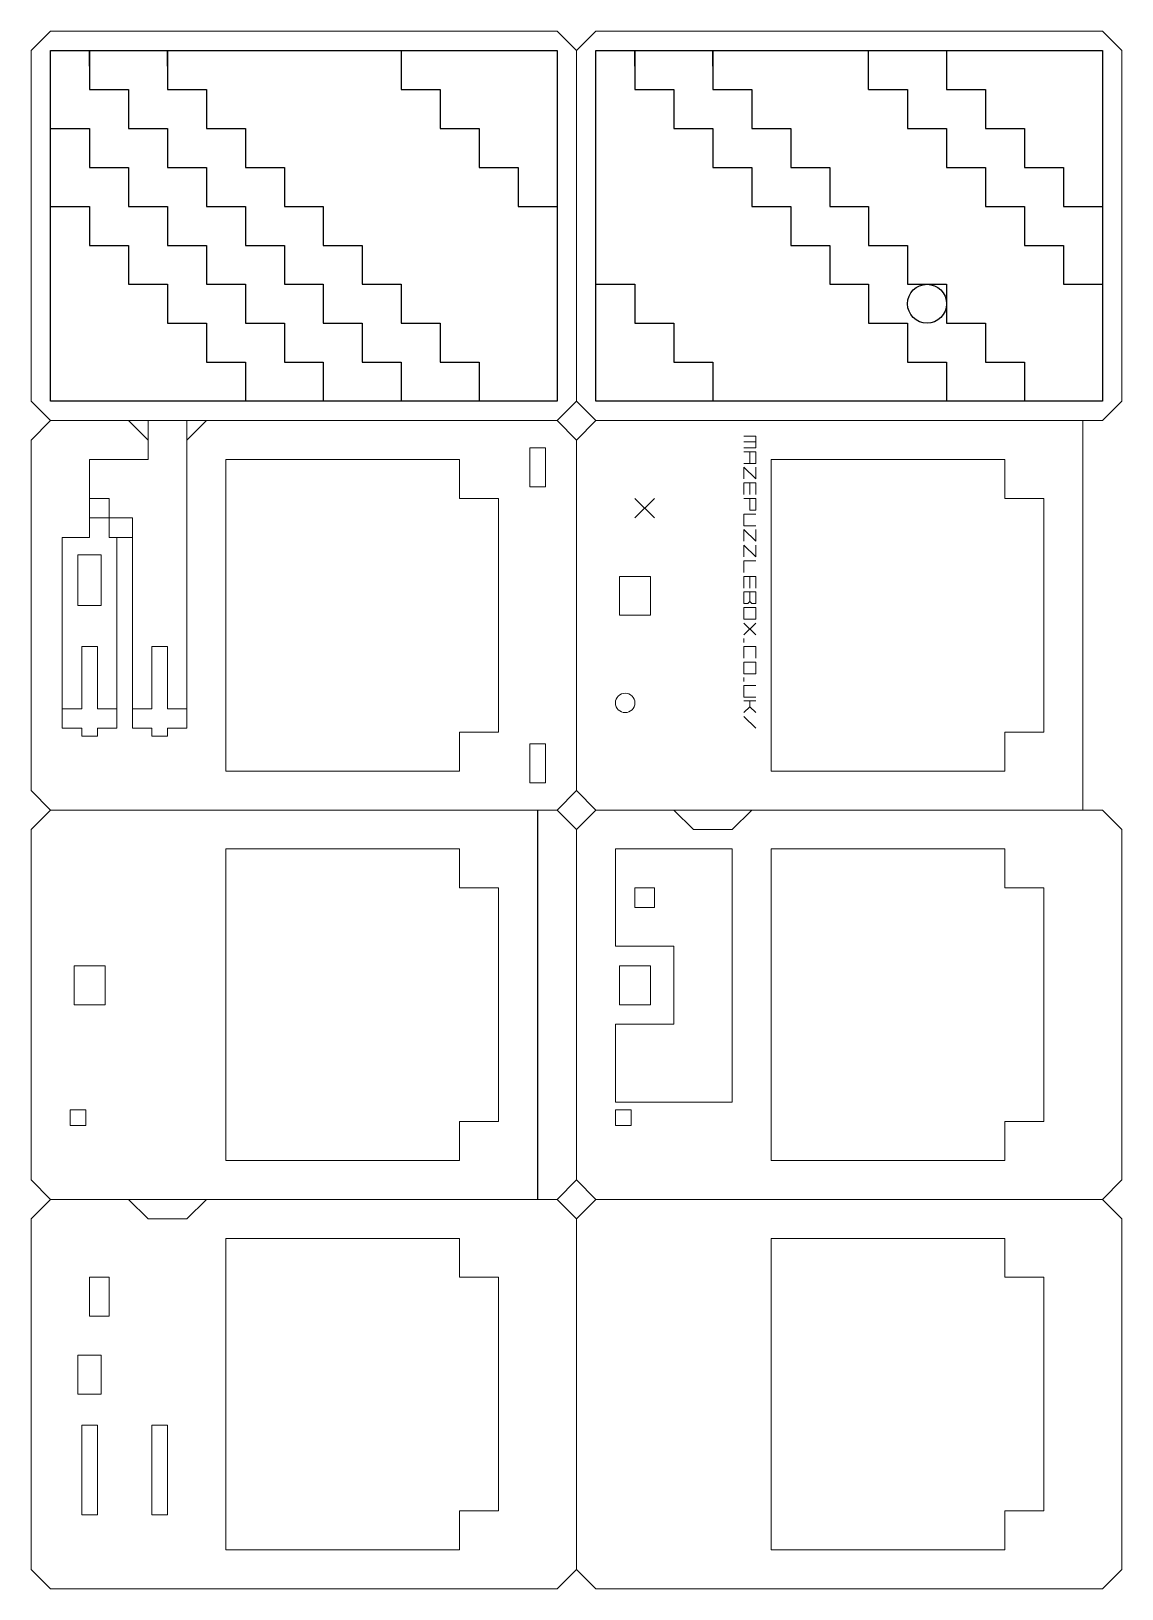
# Model space of a CAD drawing. Header units: millimetres. Extents: x 0 to 280, y 0 to 400.
import ezdxf

# ---------------------------------------------------------------- set-up
doc = ezdxf.new("R2010")
doc.units = ezdxf.units.MM
for name, color, linetype, lineweight in [('cuts', 7, 'CONTINUOUS', 0), ('etch', 5, 'CONTINUOUS', 5), ('patterns', 3, 'CONTINUOUS', 0)]:
    doc.layers.add(name, color=color, linetype=linetype, lineweight=lineweight)

msp = doc.modelspace()

# ---------------------------------------------------------------- linework, layer by layer
at = {"layer": 'cuts', "color": 7}
for p, q in [((0, 395), (5, 400)), ((135, 400), (5, 400)), ((135, 400), (140, 395)), ((145, 400), (140, 395)), ((275, 400), (145, 400)), ((275, 400), (280, 395)), ((0, 395), (0, 305)), ((140, 395), (140, 305)), ((280, 305), (280, 395)), ((0, 305), (5, 300)), ((135, 300), (140, 305)), ((140, 305), (145, 300)), ((280, 305), (275, 300)), ((0, 295), (5, 300)), ((135, 300), (5, 300)), ((25, 300), (30, 295)), ((30, 300), (30, 290)), ((40, 295), (45, 300)), ((40, 221), (40, 300)), ((135, 300), (140, 295)), ((140, 295), (145, 300)), ((275, 300), (145, 300)), ((270, 300), (270, 200)), ((0, 295), (0, 205)), ((128, 293), (132, 293)), ((128, 283), (128, 293)), ((132, 293), (132, 283)), ((140, 295), (140, 205)), ((15, 290), (15, 270)), ((30, 290), (15, 290)), ((50, 290), (50, 210)), ((110, 290), (50, 290)), ((110, 280), (110, 290)), ((190, 210), (190, 290)), ((250, 290), (190, 290)), ((250, 280), (250, 290)), ((15, 280), (20, 280)), ((20, 280), (20, 270)), ((120, 280), (110, 280)), ((120, 220), (120, 280)), ((132, 283), (128, 283)), ((260, 280), (250, 280)), ((260, 220), (260, 280)), ((20, 275), (15, 275)), ((20, 275), (26, 275)), ((26, 275), (26, 221)), ((8, 221), (8, 270)), ((8, 270), (15, 270)), ((20, 270), (26, 270)), ((22, 270), (22, 221)), ((12, 265.55), (12, 252.55)), ((18, 265.55), (12, 265.55)), ((18, 252.55), (18, 265.55)), ((151, 260), (151, 250)), ((159, 260), (151, 260)), ((159, 250), (159, 260)), ((12, 252.55), (18, 252.55)), ((151, 250), (159, 250)), ((13, 226), (13, 242)), ((13, 242), (17, 242)), ((17, 242), (17, 226)), ((31, 226), (31, 242)), ((31, 242), (35, 242)), ((35, 242), (35, 226)), ((8, 226), (13, 226)), ((17, 226), (22, 226)), ((26, 226), (31, 226)), ((35, 226), (40, 226)), ((8, 221), (13, 221)), ((13, 221), (13, 219)), ((17, 219), (17, 221)), ((17, 221), (22, 221)), ((26, 221), (31, 221)), ((31, 221), (31, 219)), ((35, 219), (35, 221)), ((35, 221), (40, 221)), ((110, 210), (110, 220)), ((110, 220), (120, 220)), ((250, 210), (250, 220)), ((250, 220), (260, 220)), ((13, 219), (17, 219)), ((31, 219), (35, 219)), ((132, 217), (128, 217)), ((128, 217), (128, 207)), ((132, 207), (132, 217)), ((50, 210), (110, 210)), ((190, 210), (250, 210)), ((0, 205), (5, 200)), ((128, 207), (132, 207)), ((140, 205), (135, 200)), ((140, 205), (145, 200)), ((5, 200), (0, 195)), ((135, 200), (5, 200)), ((135, 200), (140, 195)), ((140, 195), (145, 200)), ((275, 200), (145, 200)), ((165, 200), (170, 195)), ((180, 195), (185, 200)), ((280, 195), (275, 200)), ((0, 195), (0, 105)), ((140, 105), (140, 195)), ((170, 195), (180, 195)), ((280, 105), (280, 195)), ((50, 190), (50, 110)), ((110, 190), (50, 190)), ((110, 180), (110, 190)), ((190, 190), (190, 110)), ((250, 190), (190, 190)), ((250, 180), (250, 190)), ((120, 180), (110, 180)), ((120, 120), (120, 180)), ((160, 180), (155, 180)), ((155, 180), (155, 175)), ((160, 175), (160, 180)), ((260, 180), (250, 180)), ((260, 120), (260, 180)), ((155, 175), (160, 175)), ((11, 160), (11, 150)), ((19, 160), (11, 160)), ((19, 150), (19, 160)), ((151, 160), (151, 150)), ((159, 160), (151, 160)), ((159, 150), (159, 160)), ((11, 150), (19, 150)), ((151, 150), (159, 150)), ((10, 123), (14, 123)), ((10, 119), (10, 123)), ((14, 123), (14, 119)), ((110, 110), (110, 120)), ((110, 120), (120, 120)), ((250, 110), (250, 120)), ((250, 120), (260, 120)), ((14, 119), (10, 119)), ((50, 110), (110, 110)), ((190, 110), (250, 110)), ((0, 105), (5, 100)), ((140, 105), (135, 100)), ((140, 105), (145, 100)), ((275, 100), (280, 105)), ((0, 95), (5, 100)), ((5, 100), (135, 100)), ((25, 100), (30, 95)), ((40, 95), (45, 100)), ((135, 100), (140, 95)), ((140, 95), (145, 100)), ((145, 100), (275, 100)), ((275, 100), (280, 95)), ((0, 95), (0, 5)), ((30, 95), (40, 95)), ((140, 95), (140, 5)), ((280, 5), (280, 95)), ((50, 90), (50, 10)), ((110, 90), (50, 90)), ((110, 80), (110, 90)), ((190, 90), (190, 10)), ((250, 90), (190, 90)), ((250, 80), (250, 90)), ((120, 80), (110, 80)), ((120, 20), (120, 80)), ((260, 80), (250, 80)), ((260, 80), (250, 80)), ((260, 20), (260, 80)), ((12, 60), (12, 50)), ((18, 60), (12, 60)), ((18, 50), (18, 60)), ((12, 50), (18, 50)), ((110, 10), (110, 20)), ((110, 20), (120, 20)), ((250, 10), (250, 20)), ((250, 20), (260, 20)), ((50, 10), (110, 10)), ((190, 10), (250, 10)), ((5, 0), (0, 5)), ((135, 0), (140, 5)), ((145, 0), (140, 5)), ((275, 0), (280, 5)), ((280, 5), (280, 5)), ((5, 0), (135, 0)), ((145, 0), (275, 0))]:
    msp.add_line(p, q, dxfattribs=at)
at = {"layer": 'etch', "color": 5}
for points in [[(150, 190), (180, 190), (180, 125), (150, 125), (150, 145), (165, 145), (165, 165), (150, 165), (150, 190)], [(150, 123), (154, 123), (154, 119), (150, 119), (150, 123)], [(15, 80), (15, 70), (20, 70), (20, 80), (15, 80)], [(13, 19), (13, 42), (17, 42), (17, 19), (13, 19)], [(31, 19), (31, 42), (35, 42), (35, 19), (31, 19)]]:
    msp.add_lwpolyline(points, dxfattribs=at)
at = {"layer": 'patterns', "color": 3, "linetype": 'CONTINUOUS', "lineweight": -3}
for p, q in [((5, 305), (5, 395)), ((5, 395), (135, 395)), ((15, 391), (15, 395)), ((15, 395), (15, 385)), ((35, 391), (35, 395)), ((35, 395), (35, 385)), ((95, 395), (95, 385)), ((135, 395), (135, 305)), ((145, 305), (145, 395)), ((145, 395), (275, 395)), ((155, 391), (155, 395)), ((155, 395), (155, 385)), ((175, 391), (175, 395)), ((175, 395), (175, 385)), ((215, 385), (215, 395)), ((235, 395), (235, 385)), ((275, 395), (275, 305)), ((15, 385), (25, 385)), ((25, 385), (25, 375)), ((35, 385), (45, 385)), ((45, 385), (45, 375)), ((95, 385), (105, 385)), ((105, 385), (105, 375)), ((155, 385), (165, 385)), ((165, 385), (165, 375)), ((175, 385), (185, 385)), ((185, 385), (185, 375)), ((215, 385), (225, 385)), ((225, 385), (225, 375)), ((235, 385), (245, 385)), ((245, 385), (245, 375)), ((5, 375), (15, 375)), ((15, 375), (15, 365)), ((25, 375), (35, 375)), ((35, 375), (35, 365)), ((45, 375), (55, 375)), ((55, 375), (55, 365)), ((105, 375), (115, 375)), ((115, 375), (115, 365)), ((165, 375), (175, 375)), ((175, 375), (175, 365)), ((185, 375), (195, 375)), ((195, 375), (195, 365)), ((225, 375), (235, 375)), ((235, 375), (235, 365)), ((245, 375), (255, 375)), ((255, 375), (255, 365)), ((15, 365), (25, 365)), ((25, 365), (25, 355)), ((35, 365), (45, 365)), ((45, 365), (45, 355)), ((55, 365), (65, 365)), ((65, 365), (65, 355)), ((115, 365), (125, 365)), ((125, 365), (125, 355)), ((175, 365), (185, 365)), ((185, 365), (185, 355)), ((195, 365), (205, 365)), ((205, 365), (205, 355)), ((235, 365), (245, 365)), ((245, 365), (245, 355)), ((255, 365), (265, 365)), ((265, 365), (265, 355)), ((5, 355), (15, 355)), ((15, 355), (15, 345)), ((25, 355), (35, 355)), ((35, 355), (35, 345)), ((45, 355), (55, 355)), ((55, 355), (55, 345)), ((65, 355), (75, 355)), ((75, 355), (75, 345)), ((125, 355), (135, 355)), ((185, 355), (195, 355)), ((195, 355), (195, 345)), ((205, 355), (215, 355)), ((215, 355), (215, 345)), ((245, 355), (255, 355)), ((255, 355), (255, 345)), ((265, 355), (275, 355)), ((15, 345), (25, 345)), ((25, 345), (25, 335)), ((35, 345), (45, 345)), ((45, 345), (45, 335)), ((55, 345), (65, 345)), ((65, 345), (65, 335)), ((75, 345), (85, 345)), ((85, 345), (85, 335)), ((195, 345), (205, 345)), ((205, 345), (205, 335)), ((215, 345), (225, 345)), ((225, 345), (225, 335)), ((255, 345), (265, 345)), ((265, 345), (265, 335)), ((25, 335), (35, 335)), ((35, 335), (35, 325)), ((45, 335), (55, 335)), ((55, 335), (55, 325)), ((65, 335), (75, 335)), ((75, 335), (75, 325)), ((85, 335), (95, 335)), ((95, 335), (95, 325)), ((145, 335), (155, 335)), ((155, 335), (155, 325)), ((205, 335), (215, 335)), ((215, 335), (215, 325)), ((225, 335), (235, 335)), ((235, 335), (235, 325)), ((265, 335), (275, 335)), ((35, 325), (45, 325)), ((45, 325), (45, 315)), ((55, 325), (65, 325)), ((65, 325), (65, 315)), ((75, 325), (85, 325)), ((85, 325), (85, 315)), ((95, 325), (105, 325)), ((105, 325), (105, 315)), ((155, 325), (165, 325)), ((165, 325), (165, 315)), ((215, 325), (225, 325)), ((225, 325), (225, 315)), ((235, 325), (245, 325)), ((245, 325), (245, 315)), ((45, 315), (55, 315)), ((55, 315), (55, 305)), ((65, 315), (75, 315)), ((75, 315), (75, 305)), ((85, 315), (95, 315)), ((95, 315), (95, 305)), ((105, 315), (115, 315)), ((115, 315), (115, 305)), ((165, 315), (175, 315)), ((175, 315), (175, 305)), ((225, 315), (235, 315)), ((235, 315), (235, 305)), ((245, 315), (255, 315)), ((255, 315), (255, 305)), ((135, 305), (5, 305)), ((275, 305), (145, 305))]:
    msp.add_line(p, q, dxfattribs=at)
at = {"layer": 'patterns', "color": 3}
for p, q in [((183, 296), (186, 296)), ((186, 296), (186, 293)), ((186, 294.5), (183, 294.5)), ((186, 293), (183, 293)), ((183, 292), (186, 292)), ((184.5, 292), (184.5, 289)), ((186, 292), (186, 289)), ((186, 289), (183, 289)), ((186, 285), (183, 288)), ((183, 288), (183, 285)), ((186, 288), (186, 285)), ((186, 284), (183, 284)), ((183, 284), (183, 281)), ((184.5, 284), (184.5, 281)), ((186, 281), (186, 284)), ((183, 280), (186, 280)), ((184.5, 280), (184.5, 277)), ((186, 280), (186, 277)), ((186, 276), (183, 276)), ((183, 276), (183, 273)), ((186, 277), (184.5, 277)), ((183, 273), (186, 273)), ((186, 269), (183, 272)), ((183, 272), (183, 269)), ((186, 272), (186, 269)), ((186, 265), (183, 268)), ((183, 268), (183, 265)), ((186, 268), (186, 265)), ((186, 264), (183, 264)), ((183, 264), (183, 261)), ((186, 260), (183, 260)), ((183, 260), (183, 257)), ((184.5, 260), (184.5, 257)), ((186, 257), (186, 260)), ((186, 256), (183, 256)), ((183, 256), (183, 253)), ((184.5, 253.5), (184.5, 256)), ((186, 253), (186, 256)), ((183, 253), (184, 253)), ((183, 252), (186, 252)), ((183, 249), (183, 252)), ((184, 253), (184.5, 253.5)), ((185, 253), (184.5, 253.5)), ((184.5, 253.5), (184.5, 253.5)), ((186, 253), (185, 253)), ((186, 252), (186, 249)), ((186, 249), (183, 249)), ((183, 248), (186, 245)), ((186, 248), (183, 245)), ((183, 244), (183, 243)), ((186, 242), (183, 242)), ((183, 242), (183, 239)), ((186, 239), (186, 242)), ((183, 238), (186, 238)), ((183, 235), (183, 238)), ((186, 238), (186, 235)), ((186, 235), (183, 235)), ((183, 234), (183, 233)), ((186, 232), (183, 232)), ((183, 232), (183, 229)), ((183, 229), (186, 229)), ((186, 228), (183, 228)), ((184.5, 226.5), (184.5, 228)), ((184.5, 226.5), (183, 225)), ((183, 224), (186, 221)), ((184.5, 226.5), (186, 225))]:
    msp.add_line(p, q, dxfattribs=at)
at = {"layer": 'patterns', "color": 3, "lineweight": -3}
for p, q in [((155, 275), (160, 280)), ((155, 280), (160, 275)), ((130, 200), (130, 100))]:
    msp.add_line(p, q, dxfattribs=at)
at = {"layer": 'patterns', "color": 3, "linetype": 'CONTINUOUS', "lineweight": -3}
msp.add_circle((230, 330), 5, dxfattribs=at)
at = {"layer": 'patterns', "color": 3}
msp.add_circle((152.5, 227.5), 2.5, dxfattribs=at)

doc.saveas('drawing.dxf')
